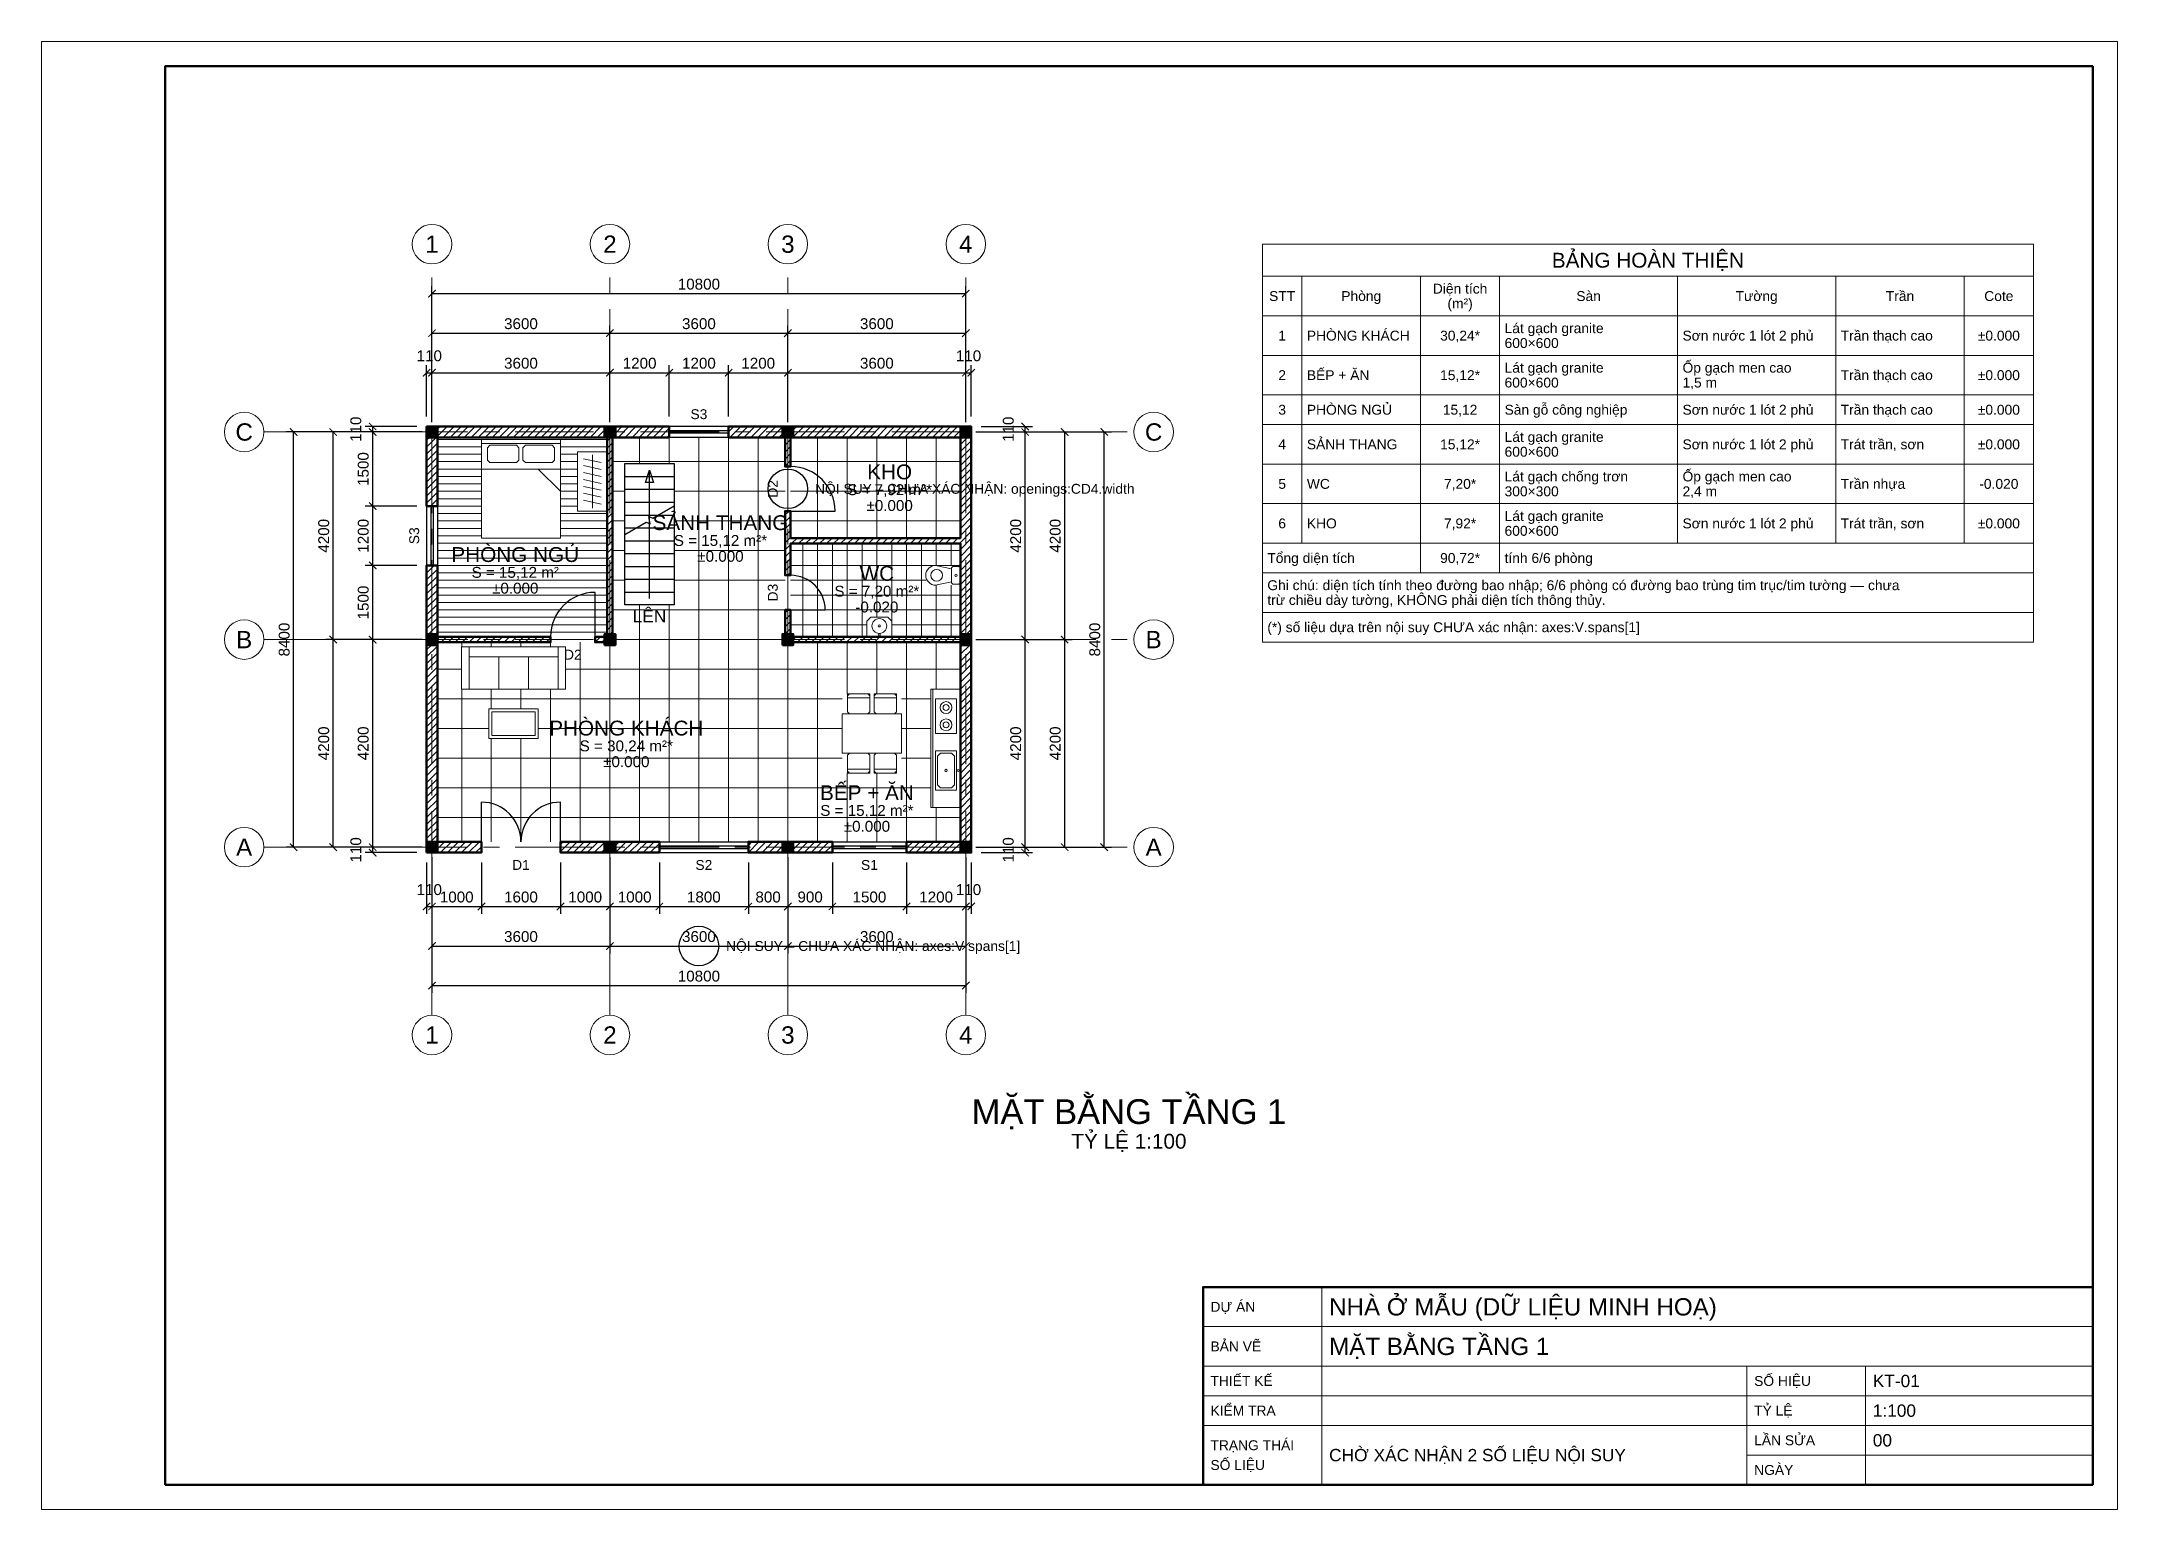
# Model space of a CAD drawing. Header units: millimetres. Extents: x -7900 to 34100, y -13400 to 16300.
import ezdxf
from ezdxf.enums import TextEntityAlignment as Align

# ---------------------------------------------------------------- set-up
doc = ezdxf.new("R2010")
doc.units = ezdxf.units.MM
doc.header["$LTSCALE"] = 50
doc.linetypes.add('CENTER', pattern=[50.8, 31.75, -6.35, 6.35, -6.35])
for name, color, linetype, lineweight in [('KC-COT', 7, 'Continuous', 50), ('KT-CUA', 3, 'Continuous', 25), ('KT-CUA-KH', 3, 'Continuous', 18), ('KT-DIM', 3, 'Continuous', 18), ('KT-HATCH', 8, 'Continuous', 9), ('KT-HOAN-THIEN', 2, 'Continuous', 18), ('KT-KHUNG-TEN', 7, 'Continuous', 35), ('KT-NOI-THAT', 8, 'Continuous', 13), ('KT-THANG', 6, 'Continuous', 25), ('KT-TRUC', 1, 'CENTER', 18), ('KT-TRUC-KH', 1, 'Continuous', 18), ('KT-TUONG', 7, 'Continuous', 50)]:
    doc.layers.add(name, color=color, linetype=linetype, lineweight=lineweight)
doc.layers.add('KT-KIEM-TRA', color=1, linetype='Continuous', lineweight=25, plot=False)
doc.styles.add('VN_ARIAL', font='arial.ttf')
doc.dimstyles.new('TCVN_KT_100', dxfattribs={"dimscale": 100, "dimtxt": 2.2, "dimasz": 1.5, "dimexe": 1.5, "dimexo": 2, "dimgap": 0.8, "dimtad": 1, "dimdec": 0, "dimtxsty": 'VN_ARIAL', "dimblk": 'ARCHTICK', "dimcen": 2.5, "dimclrd": 3, "dimclre": 3, "dimclrt": 7, "dimazin": 3, "dimtfac": 1, "dimtmove": 0, "dimatfit": 3})

# ---------------------------------------------------------------- blocks, each defined once
blk = doc.blocks.new('GIUONG_DOI')
for p, q in [((0, 1920), (1600, 1920)), ((0, 1400), (1600, 1400)), ((1150, 1400), (1600, 950))]:
    blk.add_line(p, q)
for points in [[(0, 0), (1600, 0), (1600, 2000), (0, 2000)], [(170, 1530), (710, 1530), (760, 1580), (760, 1830), (710, 1880), (170, 1880), (120, 1830), (120, 1580)], [(890, 1530), (1430, 1530), (1480, 1580), (1480, 1830), (1430, 1880), (890, 1880), (840, 1830), (840, 1580)]]:
    blk.add_lwpolyline(points, close=True)
blk = doc.blocks.new('TU_AO')
for p, q in [((140, 120), (220, 480)), ((280, 120), (360, 480)), ((420, 120), (500, 480)), ((560, 120), (640, 480)), ((700, 120), (780, 480)), ((840, 120), (920, 480)), ((980, 120), (1060, 480)), ((60, 300), (1140, 300))]:
    blk.add_line(p, q)
blk.add_lwpolyline([(0, 0), (1200, 0), (1200, 600), (0, 600)], close=True)
blk = doc.blocks.new('SOFA_3')
for p, q in [((150, 0), (150, 850)), ((1950, 0), (1950, 850)), ((150, 650), (1950, 650)), ((750, 0), (750, 650)), ((1350, 0), (1350, 650))]:
    blk.add_line(p, q)
blk.add_lwpolyline([(0, 0), (2100, 0), (2100, 850), (0, 850)], close=True)
blk = doc.blocks.new('BAN_TRA')
for points in [[(0, 0), (1000, 0), (1000, 600), (0, 600)], [(60, 60), (940, 60), (940, 540), (60, 540)]]:
    blk.add_lwpolyline(points, close=True)
blk = doc.blocks.new('BAN_AN_4')
for points in [[(145, 1200), (515, 1200), (555, 1240), (555, 1560), (515, 1600), (145, 1600), (105, 1560), (105, 1240)], [(105, 1520), (555, 1520), (555, 1600), (105, 1600)], [(685, 1200), (1055, 1200), (1095, 1240), (1095, 1560), (1055, 1600), (685, 1600), (645, 1560), (645, 1240)], [(645, 1520), (1095, 1520), (1095, 1600), (645, 1600)], [(0, 400), (1200, 400), (1200, 1200), (0, 1200)], [(145, 0), (515, 0), (555, 40), (555, 360), (515, 400), (145, 400), (105, 360), (105, 40)], [(105, 0), (555, 0), (555, 80), (105, 80)], [(685, 0), (1055, 0), (1095, 40), (1095, 360), (1055, 400), (685, 400), (645, 360), (645, 40)], [(645, 0), (1095, 0), (1095, 80), (645, 80)]]:
    blk.add_lwpolyline(points, close=True)
blk = doc.blocks.new('TU_BEP')
blk.add_line((0, 560), (2400, 560))
for points in [[(0, 0), (2400, 0), (2400, 600), (0, 600)], [(350, 80), (1150, 80), (1150, 500), (350, 500)], [(460, 120), (1040, 120), (1100, 180), (1100, 400), (1040, 460), (460, 460), (400, 400), (400, 180)], [(1500, 80), (2200, 80), (2200, 500), (1500, 500)]]:
    blk.add_lwpolyline(points, close=True)
for centre, radius in [((750, 290), 25), ((750, 45), 20), ((1675, 290), 120), ((1675, 290), 60), ((2025, 290), 120), ((2025, 290), 60)]:
    blk.add_circle(centre, radius)
blk = doc.blocks.new('BON_CAU')
for p, q in [((70, 180), (0, 500)), ((330, 180), (400, 500))]:
    blk.add_line(p, q)
blk.add_lwpolyline([(50, 0), (350, 0), (380, 30), (380, 150), (350, 180), (50, 180), (20, 150), (20, 30)], close=True)
for centre, radius in [((200, 480), 120), ((200, 90), 25)]:
    blk.add_circle(centre, radius)
blk.add_arc((200, 500), 200, 0, 180)
blk = doc.blocks.new('LAVABO')
blk.add_lwpolyline([(0, 0), (500, 0), (500, 320), (420, 400), (80, 400), (0, 320)], close=True)
for centre, radius in [((250, 220), 150), ((250, 220), 20), ((250, 40), 20)]:
    blk.add_circle(centre, radius)
blk = doc.blocks.new('_ARCHTICK')
at = {"color": 0, "linetype": 'BYBLOCK', "const_width": 0.15}
blk.add_lwpolyline([(-0.5, -0.5), (0.5, 0.5)], dxfattribs=at)

msp = doc.modelspace()

# ---------------------------------------------------------------- hatches: boundary and pattern name
at = {"layer": 'KT-HATCH'}
for points in [[(-110, 8290), (110, 8290), (110, 8510), (-110, 8510)], [(3490, 8290), (3710, 8290), (3710, 8510), (3490, 8510)], [(7090, 8290), (7310, 8290), (7310, 8510), (7090, 8510)], [(10690, 8290), (10910, 8290), (10910, 8510), (10690, 8510)], [(-110, 4090), (110, 4090), (110, 4310), (-110, 4310)], [(3490, 4090), (3710, 4090), (3710, 4310), (3490, 4310)], [(7090, 4090), (7310, 4090), (7310, 4310), (7090, 4310)], [(10690, 4090), (10910, 4090), (10910, 4310), (10690, 4310)], [(-110, -110), (110, -110), (110, 110), (-110, 110)], [(3490, -110), (3710, -110), (3710, 110), (3490, 110)], [(7090, -110), (7310, -110), (7310, 110), (7090, 110)], [(10690, -110), (10910, -110), (10910, 110), (10690, 110)]]:
    msp.add_hatch(color=256, dxfattribs=at).paths.add_polyline_path(points, flags=17)
h = msp.add_hatch(dxfattribs=at)
h.set_pattern_fill('ANSI31', color=256, scale=31.496, style=0)
h.paths.add_polyline_path([(110, 8290), (3490, 8290), (3490, 8510), (110, 8510)], flags=17)
h = msp.add_hatch(dxfattribs=at)
h.set_pattern_fill('ANSI31', color=256, scale=31.496, style=0)
h.paths.add_polyline_path([(4800, 8510), (3710, 8510), (3710, 8290), (4800, 8290)], flags=17)
h = msp.add_hatch(dxfattribs=at)
h.set_pattern_fill('ANSI31', color=256, scale=31.496, style=0)
h.paths.add_polyline_path([(6000, 8290), (7090, 8290), (7090, 8510), (6000, 8510)], flags=17)
h = msp.add_hatch(dxfattribs=at)
h.set_pattern_fill('ANSI31', color=256, scale=31.496, style=0)
h.paths.add_polyline_path([(7310, 8290), (10690, 8290), (10690, 8510), (7310, 8510)], flags=17)
h = msp.add_hatch(dxfattribs=at)
h.set_pattern_fill('ANSI31', color=256, scale=31.496, style=0)
h.paths.add_polyline_path([(110, 6900), (110, 8290), (-110, 8290), (-110, 6900)], flags=17)
h = msp.add_hatch(dxfattribs=at)
h.set_pattern_fill('LINE', color=256, scale=47.244, style=0)
h.paths.add_polyline_path([(110, 4310), (110, 4255), (3490, 4255), (3490, 4310), (3545, 4310), (3545, 6800), (2945, 6800), (2945, 8000), (3545, 8000), (3545, 8290), (3490, 8290), (110, 8290)], flags=17)
h.paths.add_polyline_path([(2600, 6250), (1000, 6250), (1000, 8250), (2600, 8250)], flags=0)
h = msp.add_hatch(dxfattribs=at)
h.set_pattern_fill('ANSI31', color=256, scale=31.496, style=0)
h.paths.add_polyline_path([(3545, 8290), (3545, 4310), (3655, 4310), (3655, 8290)], flags=17)
h = msp.add_hatch(dxfattribs=at)
h.set_pattern_fill('NET', color=256, scale=188.98, style=0)
h.paths.add_polyline_path([(3710, 4200), (7090, 4200), (7090, 4310), (7145, 4310), (7145, 6145), (7145, 6255), (7145, 8290), (7090, 8290), (3710, 8290), (3655, 8290), (3655, 4310), (3710, 4310)], flags=17)
h.paths.add_polyline_path([(3900, 4900), (3900, 7760), (4900, 7760), (4900, 4900)], flags=0)
h = msp.add_hatch(dxfattribs=at)
h.set_pattern_fill('ANSI31', color=256, scale=31.496, style=0)
h.paths.add_polyline_path([(10690, 6145), (10690, 4310), (10910, 4310), (10910, 6145), (10910, 6255), (10910, 8290), (10690, 8290), (10690, 6255), (7255, 6255), (7255, 6800), (7145, 6800), (7145, 6255), (7145, 6145), (7145, 5500), (7255, 5500), (7255, 6145)], flags=17)
h = msp.add_hatch(dxfattribs=at)
h.set_pattern_fill('ANSI31', color=256, scale=31.496, style=0)
h.paths.add_polyline_path([(7255, 7700), (7255, 8290), (7145, 8290), (7145, 7700)], flags=17)
h = msp.add_hatch(dxfattribs=at)
h.set_pattern_fill('NET', color=256, scale=188.98, style=0)
h.paths.add_polyline_path([(10690, 8290), (7310, 8290), (7255, 8290), (7255, 6255), (10690, 6255)], flags=17)
h = msp.add_hatch(dxfattribs=at)
h.set_pattern_fill('NET', color=256, scale=94.49, style=0)
h.paths.add_polyline_path([(8800, 4255), (8800, 4655), (9300, 4655), (9300, 4255), (10690, 4255), (10690, 4310), (10690, 5300), (9990, 5300), (9990, 5700), (10690, 5700), (10690, 6145), (7255, 6145), (7255, 4310), (7310, 4310), (7310, 4255)], flags=17)
h = msp.add_hatch(dxfattribs=at)
h.set_pattern_fill('ANSI31', color=256, scale=31.496, style=0)
h.paths.add_polyline_path([(-110, 5700), (-110, 4310), (110, 4310), (110, 5700)], flags=17)
h = msp.add_hatch(dxfattribs=at)
h.set_pattern_fill('ANSI31', color=256, scale=31.496, style=0)
h.paths.add_polyline_path([(7145, 4800), (7145, 4310), (7255, 4310), (7255, 4800)], flags=17)
h = msp.add_hatch(dxfattribs=at)
h.set_pattern_fill('ANSI31', color=256, scale=31.496, style=0)
h.paths.add_polyline_path([(2400, 4255), (110, 4255), (110, 4145), (2400, 4145)], flags=17)
h = msp.add_hatch(dxfattribs=at)
h.set_pattern_fill('NET', color=256, scale=188.98, style=0)
h.paths.add_polyline_path([(7200, 110), (7200, 4090), (7090, 4090), (7090, 4200), (3710, 4200), (3710, 4090), (3490, 4090), (3490, 4145), (110, 4145), (110, 4090), (110, 110), (3490, 110), (3710, 110), (7090, 110)], flags=17)
h.paths.add_polyline_path([(2150, 2800), (2150, 2200), (1150, 2200), (1150, 2800)], flags=0)
h.paths.add_polyline_path([(2700, 3200), (600, 3200), (600, 4050), (2700, 4050)], flags=0)
h = msp.add_hatch(dxfattribs=at)
h.set_pattern_fill('ANSI31', color=256, scale=31.496, style=0)
h.paths.add_polyline_path([(3300, 4145), (3490, 4145), (3490, 4255), (3300, 4255)], flags=17)
h = msp.add_hatch(dxfattribs=at)
h.set_pattern_fill('ANSI31', color=256, scale=31.496, style=0)
h.paths.add_polyline_path([(10690, 4255), (7310, 4255), (7310, 4145), (10690, 4145)], flags=17)
h = msp.add_hatch(dxfattribs=at)
h.set_pattern_fill('ANSI31', color=256, scale=31.496, style=0)
h.paths.add_polyline_path([(-110, 4090), (-110, 110), (110, 110), (110, 4090)], flags=17)
h = msp.add_hatch(dxfattribs=at)
h.set_pattern_fill('NET', color=256, scale=188.98, style=0)
h.paths.add_polyline_path([(7200, 4090), (7200, 110), (7310, 110), (10690, 110), (10690, 800), (10090, 800), (10090, 3200), (10690, 3200), (10690, 4090), (10690, 4145), (7310, 4145), (7310, 4090)], flags=17)
h.paths.add_polyline_path([(9500, 1500), (8300, 1500), (8300, 3100), (9500, 3100)], flags=0)
h = msp.add_hatch(dxfattribs=at)
h.set_pattern_fill('ANSI31', color=256, scale=31.496, style=0)
h.paths.add_polyline_path([(10910, 110), (10910, 4090), (10690, 4090), (10690, 110)], flags=17)
h = msp.add_hatch(dxfattribs=at)
h.set_pattern_fill('ANSI31', color=256, scale=31.496, style=0)
h.paths.add_polyline_path([(1000, 110), (110, 110), (110, -110), (1000, -110)], flags=17)
h = msp.add_hatch(dxfattribs=at)
h.set_pattern_fill('ANSI31', color=256, scale=31.496, style=0)
h.paths.add_polyline_path([(2600, -110), (3490, -110), (3490, 110), (2600, 110)], flags=17)
h = msp.add_hatch(dxfattribs=at)
h.set_pattern_fill('ANSI31', color=256, scale=31.496, style=0)
h.paths.add_polyline_path([(4600, -110), (4600, 110), (3710, 110), (3710, -110)], flags=17)
h = msp.add_hatch(dxfattribs=at)
h.set_pattern_fill('ANSI31', color=256, scale=31.496, style=0)
h.paths.add_polyline_path([(6400, -110), (7090, -110), (7090, 110), (6400, 110)], flags=17)
h = msp.add_hatch(dxfattribs=at)
h.set_pattern_fill('ANSI31', color=256, scale=31.496, style=0)
h.paths.add_polyline_path([(8100, -110), (8100, 110), (7310, 110), (7310, -110)], flags=17)
h = msp.add_hatch(dxfattribs=at)
h.set_pattern_fill('ANSI31', color=256, scale=31.496, style=0)
h.paths.add_polyline_path([(9600, -110), (10690, -110), (10690, 110), (9600, 110)], flags=17)

# ---------------------------------------------------------------- linework, layer by layer
at = {"layer": 'KC-COT'}
for points in [[(-110, 8290), (110, 8290), (110, 8510), (-110, 8510)], [(3490, 8290), (3710, 8290), (3710, 8510), (3490, 8510)], [(7090, 8290), (7310, 8290), (7310, 8510), (7090, 8510)], [(10690, 8290), (10910, 8290), (10910, 8510), (10690, 8510)], [(-110, 4090), (110, 4090), (110, 4310), (-110, 4310)], [(3490, 4090), (3710, 4090), (3710, 4310), (3490, 4310)], [(7090, 4090), (7310, 4090), (7310, 4310), (7090, 4310)], [(10690, 4090), (10910, 4090), (10910, 4310), (10690, 4310)], [(-110, -110), (110, -110), (110, 110), (-110, 110)], [(3490, -110), (3710, -110), (3710, 110), (3490, 110)], [(7090, -110), (7310, -110), (7310, 110), (7090, 110)], [(10690, -110), (10910, -110), (10910, 110), (10690, 110)]]:
    msp.add_lwpolyline(points, close=True, dxfattribs=at)
at = {"layer": 'KT-CUA'}
for p, q in [((6000, 8510), (4800, 8510)), ((4800, 8510), (4800, 8290)), ((6000, 8425), (4800, 8425)), ((6000, 8510), (6000, 8290)), ((6000, 8375), (4800, 8375)), ((6000, 8290), (4800, 8290)), ((-110, 6900), (-110, 5700)), ((-110, 6900), (110, 6900)), ((-25, 6900), (-25, 5700)), ((25, 6900), (25, 5700)), ((110, 6900), (110, 5700)), ((7255, 6800), (8155, 6800)), ((-110, 5700), (110, 5700)), ((3300, 4255), (3300, 5155)), ((7255, 4800), (7955, 4800)), ((1000, 110), (1000, 910)), ((2600, 110), (2600, 910)), ((4600, 110), (6400, 110)), ((4600, -110), (4600, 110)), ((4600, 25), (6400, 25)), ((6400, -110), (6400, 110)), ((8100, 110), (9600, 110)), ((8100, -110), (8100, 110)), ((8100, 25), (9600, 25)), ((9600, -110), (9600, 110)), ((4600, -25), (6400, -25)), ((4600, -110), (6400, -110)), ((8100, -25), (9600, -25)), ((8100, -110), (9600, -110))]:
    msp.add_line(p, q, dxfattribs=at)
for centre, radius, start, end in [((7255, 6800), 900, 0, 90), ((7255, 4800), 700, 0, 90), ((3300, 4255), 900, 90, 180), ((1000, 110), 800, 0, 90), ((2600, 110), 800, 90, 180)]:
    msp.add_arc(centre, radius, start, end, dxfattribs=at)
at = {"layer": 'KT-HOAN-THIEN'}
for p, q in [((16800, 11550), (32400, 11550)), ((17600, 11550), (17600, 6150)), ((20000, 11550), (20000, 5550)), ((21600, 11550), (21600, 5550)), ((25200, 11550), (25200, 6150)), ((28400, 11550), (28400, 6150)), ((31000, 11550), (31000, 6150)), ((16800, 10750), (32400, 10750)), ((16800, 9950), (32400, 9950)), ((16800, 9150), (32400, 9150)), ((16800, 8550), (32400, 8550)), ((16800, 7750), (32400, 7750)), ((16800, 6950), (32400, 6950)), ((16800, 6150), (32400, 6150)), ((16800, 5550), (32400, 5550)), ((16800, 4750), (32400, 4750))]:
    msp.add_line(p, q, dxfattribs=at)
msp.add_lwpolyline([(16800, 4150), (32400, 4150), (32400, 12200), (16800, 12200)], close=True, dxfattribs=at)
at = {"layer": 'KT-KHUNG-TEN', "lineweight": 18}
for p, q in [((18000, -12900), (18000, -8900)), ((15600, -9700), (33600, -9700)), ((15600, -10500), (33600, -10500)), ((26600, -12900), (26600, -10500)), ((29000, -12900), (29000, -10500)), ((15600, -11100), (33600, -11100)), ((15600, -11700), (33600, -11700)), ((26600, -12300), (33600, -12300))]:
    msp.add_line(p, q, dxfattribs=at)
at = {"layer": 'KT-KHUNG-TEN', "lineweight": 13}
msp.add_lwpolyline([(-7900, -13400), (34100, -13400), (34100, 16300), (-7900, 16300)], close=True, dxfattribs=at)
at = {"layer": 'KT-KHUNG-TEN', "lineweight": 50}
msp.add_lwpolyline([(-5400, -12900), (33600, -12900), (33600, 15800), (-5400, 15800)], close=True, dxfattribs=at)
msp.add_lwpolyline([(15600, -12900), (15600, -8900), (33600, -8900)], dxfattribs=at)
at = {"layer": 'KT-KIEM-TRA'}
for centre in [(7200, 7250), (5400, -2000)]:
    msp.add_circle(centre, 400, dxfattribs=at)
at = {"layer": 'KT-THANG'}
for p, q in [((3900, 7500), (4900, 7500)), ((3900, 7240), (4900, 7240)), ((3900, 6980), (4900, 6980)), ((3900, 6720), (4900, 6720)), ((3900, 6460), (4900, 6460)), ((3900, 6200), (4900, 6200)), ((3900, 5940), (4900, 5940)), ((3900, 5680), (4900, 5680)), ((3900, 5420), (4900, 5420)), ((3900, 5160), (4900, 5160))]:
    msp.add_line(p, q, dxfattribs=at)
for points in [[(3900, 4900), (3900, 7760), (4900, 7760), (4900, 4900)], [(4400, 7630), (4483.33, 7380), (4316.67, 7380)]]:
    msp.add_lwpolyline(points, close=True, dxfattribs=at)
for points in [[(4400, 5030), (4400, 7630)], [(3900, 6327.32), (4335.05, 6578.5), (4415.85, 6538.55), (4384.15, 6693.45), (4464.95, 6653.5), (4900, 6904.68)]]:
    msp.add_lwpolyline(points, dxfattribs=at)
at = {"layer": 'KT-TRUC'}
for p, q in [((0, -3400), (0, 11800)), ((3600, -3400), (3600, 11800)), ((7200, -3400), (7200, 11800)), ((10800, -3400), (10800, 11800)), ((-3400, 8400), (14200, 8400)), ((-3400, 4200), (14200, 4200)), ((-3400, 0), (14200, 0))]:
    msp.add_line(p, q, dxfattribs=at)
at = {"layer": 'KT-TRUC-KH'}
for centre in [(0, 12200), (3600, 12200), (7200, 12200), (10800, 12200), (-3800, 8400), (14600, 8400), (-3800, 4200), (14600, 4200), (-3800, 0), (14600, 0), (0, -3800), (3600, -3800), (7200, -3800), (10800, -3800)]:
    msp.add_circle(centre, 400, dxfattribs=at)
at = {"layer": 'KT-TUONG'}
for points in [[(110, 8510), (3490, 8510)], [(3710, 8510), (4800, 8510), (4800, 8290), (3710, 8290)], [(7090, 8290), (6000, 8290), (6000, 8510), (7090, 8510)], [(7310, 8510), (10690, 8510)], [(3490, 8290), (110, 8290), (110, 6900), (-110, 6900), (-110, 8290)], [(3545, 4310), (3545, 8290)], [(3655, 8290), (3655, 4310)], [(10690, 4310), (10690, 6145), (7255, 6145), (7255, 5500), (7145, 5500), (7145, 6145), (7145, 6255), (7145, 6800), (7255, 6800), (7255, 6255), (10690, 6255), (10690, 8290), (7310, 8290)], [(7255, 8290), (7255, 7700), (7145, 7700), (7145, 8290)], [(10910, 8290), (10910, 6255), (10910, 6145), (10910, 4310)], [(-110, 4310), (-110, 5700), (110, 5700), (110, 4310)], [(7145, 4310), (7145, 4800), (7255, 4800), (7255, 4310)], [(110, 4255), (2400, 4255), (2400, 4145), (110, 4145)], [(3490, 4145), (3300, 4145), (3300, 4255), (3490, 4255)], [(7310, 4255), (10690, 4255)], [(-110, 110), (-110, 4090)], [(110, 4090), (110, 110), (1000, 110), (1000, -110), (110, -110)], [(10690, 4145), (7310, 4145)], [(10690, -110), (9600, -110), (9600, 110), (10690, 110), (10690, 4090)], [(10910, 4090), (10910, 110)], [(3490, -110), (2600, -110), (2600, 110), (3490, 110)], [(3710, 110), (4600, 110), (4600, -110), (3710, -110)], [(7090, -110), (6400, -110), (6400, 110), (7090, 110)], [(7310, 110), (8100, 110), (8100, -110), (7310, -110)]]:
    msp.add_lwpolyline(points, dxfattribs=at)

# ---------------------------------------------------------------- block references
at = {"layer": 'KT-NOI-THAT'}
for name, p in [('GIUONG_DOI', (1000, 6250)), ('LAVABO', (8800, 4255)), ('SOFA_3', (600, 3200)), ('BAN_AN_4', (8300, 1500)), ('BAN_TRA', (1150, 2200))]:
    msp.add_blockref(name, p, dxfattribs=at)
at = {"layer": 'KT-NOI-THAT', "rotation": 90}
for name, p in [('TU_AO', (3545, 6800)), ('BON_CAU', (10690, 5300)), ('TU_BEP', (10690, 800))]:
    msp.add_blockref(name, p, dxfattribs=at)

# ---------------------------------------------------------------- texts
at = {"layer": 'KT-CUA-KH', "style": 'VN_ARIAL'}
for s, p in [('S3', (5400, 8760)), ('D2', (2850, 3895)), ('D1', (1800, -360)), ('S2', (5500, -360)), ('S1', (8850, -360))]:
    msp.add_text(s, height=200, dxfattribs=at).set_placement(p, align=Align.MIDDLE_CENTER)
for s, p in [('D2', (6895, 7250)), ('S3', (-360, 6300)), ('D3', (6895, 5150))]:
    msp.add_text(s, height=200, rotation=90, dxfattribs=at).set_placement(p, align=Align.MIDDLE_CENTER)
at = {"layer": 'KT-HOAN-THIEN', "style": 'VN_ARIAL'}
for s, height, p in [('BẢNG HOÀN THIỆN', 300, (24600, 11875)), ('Diện tích', 200, (20800, 11300)), ('STT', 200, (17200, 11150)), ('Phòng', 200, (18800, 11150)), ('(m²)', 200, (20800, 11000)), ('Sàn', 200, (23400, 11150)), ('Tường', 200, (26800, 11150)), ('Trần', 200, (29700, 11150)), ('Cote', 200, (31700, 11150)), ('1', 200, (17200, 10350)), ('30,24*', 200, (20800, 10350)), ('±0.000', 200, (31700, 10350)), ('2', 200, (17200, 9550)), ('15,12*', 200, (20800, 9550)), ('±0.000', 200, (31700, 9550)), ('3', 200, (17200, 8850)), ('15,12', 200, (20800, 8850)), ('±0.000', 200, (31700, 8850)), ('4', 200, (17200, 8150)), ('15,12*', 200, (20800, 8150)), ('±0.000', 200, (31700, 8150)), ('KHO', 300, (9258.75, 7592.5)), ('S = 7,92 m²*', 220, (9258.75, 7232.5)), ('5', 200, (17200, 7350)), ('7,20*', 200, (20800, 7350)), ('-0.020', 200, (31700, 7350)), ('SẢNH THANG', 300, (5836.25, 6565)), ('±0.000', 220, (9258.75, 6912.5)), ('S = 15,12 m²*', 220, (5836.25, 6205)), ('6', 200, (17200, 6550)), ('7,92*', 200, (20800, 6550)), ('±0.000', 200, (31700, 6550)), ('PHÒNG NGỦ', 300, (1684.38, 5920)), ('±0.000', 220, (5836.25, 5885)), ('90,72*', 200, (20800, 5850)), ('S = 15,12 m²', 220, (1684.38, 5560)), ('WC', 300, (8999.62, 5539.1)), ('±0.000', 220, (1684.38, 5240)), ('S = 7,20 m²*', 220, (8999.62, 5179.1)), ('-0.020', 220, (8999.62, 4859.1)), ('PHÒNG KHÁCH', 300, (3931.23, 2409.04)), ('S = 30,24 m²*', 220, (3931.23, 2049.04)), ('±0.000', 220, (3931.23, 1729.04)), ('BẾP + ĂN', 300, (8799.58, 1102.5)), ('S = 15,12 m²*', 220, (8799.58, 742.5)), ('±0.000', 220, (8799.58, 422.5))]:
    msp.add_text(s, height=height, dxfattribs=at).set_placement(p, align=Align.MIDDLE_CENTER)
for s, p in [('PHÒNG KHÁCH', (17700, 10350)), ('Lát gạch granite', (21700, 10500)), ('600×600', (21700, 10200)), ('Sơn nước 1 lót 2 phủ', (25300, 10350)), ('Trần thạch cao', (28500, 10350)), ('BẾP + ĂN', (17700, 9550)), ('Lát gạch granite', (21700, 9700)), ('Ốp gạch men cao', (25300, 9700)), ('Trần thạch cao', (28500, 9550)), ('600×600', (21700, 9400)), ('1,5 m', (25300, 9400)), ('PHÒNG NGỦ', (17700, 8850)), ('Sàn gỗ công nghiệp', (21700, 8850)), ('Sơn nước 1 lót 2 phủ', (25300, 8850)), ('Trần thạch cao', (28500, 8850)), ('Lát gạch granite', (21700, 8300)), ('SẢNH THANG', (17700, 8150)), ('600×600', (21700, 8000)), ('Sơn nước 1 lót 2 phủ', (25300, 8150)), ('Trát trần, sơn', (28500, 8150)), ('Lát gạch chống trơn', (21700, 7500)), ('Ốp gạch men cao', (25300, 7500)), ('WC', (17700, 7350)), ('300×300', (21700, 7200)), ('2,4 m', (25300, 7200)), ('Trần nhựa', (28500, 7350)), ('Lát gạch granite', (21700, 6700)), ('KHO', (17700, 6550)), ('600×600', (21700, 6400)), ('Sơn nước 1 lót 2 phủ', (25300, 6550)), ('Trát trần, sơn', (28500, 6550)), ('Tổng diện tích', (16900, 5850)), ('tính 6/6 phòng', (21700, 5850)), ('trừ chiều dày tường, KHÔNG phải diện tích thông thủy.', (16900, 5000)), ('Ghi chú: diện tích tính theo đường bao nhập; 6/6 phòng có đường bao trùng tim trục/tim tường — chưa', (16900, 5300)), ('(*) số liệu dựa trên nội suy CHƯA xác nhận: axes:V.spans[1]', (16900, 4450))]:
    msp.add_text(s, height=200, dxfattribs=at).set_placement(p, align=Align.MIDDLE_LEFT)
at = {"layer": 'KT-KHUNG-TEN', "style": 'VN_ARIAL'}
for s, height, p in [('MẶT BẰNG TẦNG 1', 500, (14100, -5350)), ('TỶ LỆ 1:100', 300, (14100, -5950))]:
    msp.add_text(s, height=height, dxfattribs=at).set_placement(p, align=Align.MIDDLE_CENTER)
for s, height, p in [('DỰ ÁN', 200, (15750, -9300)), ('NHÀ Ở MẪU (DỮ LIỆU MINH HOẠ)', 350, (18150, -9300)), ('BẢN VẼ', 200, (15750, -10100)), ('MẶT BẰNG TẦNG 1', 350, (18150, -10100)), ('THIẾT KẾ', 200, (15750, -10800)), ('SỐ HIỆU', 200, (26750, -10800)), ('KT-01', 250, (29150, -10800)), ('KIỂM TRA', 200, (15750, -11400)), ('TỶ LỆ', 200, (26750, -11400)), ('1:100', 250, (29150, -11400)), ('TRẠNG THÁI', 200, (15750, -12100)), ('CHỜ XÁC NHẬN 2 SỐ LIỆU NỘI SUY', 250, (18150, -12300)), ('LẦN SỬA', 200, (26750, -12000)), ('00', 250, (29150, -12000)), ('SỐ LIỆU', 200, (15750, -12500)), ('NGÀY', 200, (26750, -12600))]:
    msp.add_text(s, height=height, dxfattribs=at).set_placement(p, align=Align.MIDDLE_LEFT)
at = {"layer": 'KT-KIEM-TRA', "style": 'VN_ARIAL'}
for s, p in [('NỘI SUY – CHƯA XÁC NHẬN: openings:CD4.width', (7750, 7250)), ('NỘI SUY – CHƯA XÁC NHẬN: axes:V.spans[1]', (5950, -2000))]:
    msp.add_text(s, height=200, dxfattribs=at).set_placement(p, align=Align.MIDDLE_LEFT)
at = {"layer": 'KT-THANG', "style": 'VN_ARIAL'}
msp.add_text('LÊN', height=250, dxfattribs=at).set_placement((4400, 4675), align=Align.MIDDLE_CENTER)
at = {"layer": 'KT-TRUC-KH', "style": 'VN_ARIAL'}
for s, p in [('1', (0, 12200)), ('2', (3600, 12200)), ('3', (7200, 12200)), ('4', (10800, 12200)), ('C', (-3800, 8400)), ('C', (14600, 8400)), ('B', (-3800, 4200)), ('B', (14600, 4200)), ('A', (-3800, 0)), ('A', (14600, 0)), ('1', (0, -3800)), ('2', (3600, -3800)), ('3', (7200, -3800)), ('4', (10800, -3800))]:
    msp.add_text(s, height=350, dxfattribs=at).set_placement(p, align=Align.MIDDLE_CENTER)

# ---------------------------------------------------------------- dimensions: what is measured, and where the dimension line sits
at = {"layer": 'KT-DIM'}
for base, p1, p2 in [((0, 11200), (0, 8400), (10800, 8400)), ((0, 10400), (0, 8400), (3600, 8400)), ((3600, 10400), (3600, 8400), (7200, 8400)), ((7200, 10400), (7200, 8400), (10800, 8400)), ((-110, 9600), (-110, 8510), (0, 8510)), ((10800, 9600), (10800, 8510), (10910, 8510)), ((0, 9600), (0, 8510), (3600, 8510)), ((3600, 9600), (3600, 8510), (4800, 8510)), ((4800, 9600), (4800, 8510), (6000, 8510)), ((6000, 9600), (6000, 8510), (7200, 8510)), ((7200, 9600), (7200, 8510), (10800, 8510)), ((0, -2000), (0, 0), (3600, 0)), ((0, -2800), (0, 0), (10800, 0)), ((3600, -2000), (3600, 0), (7200, 0)), ((7200, -2000), (7200, 0), (10800, 0)), ((-110, -1200), (-110, -110), (0, -110)), ((0, -1200), (0, -110), (1000, -110)), ((1000, -1200), (1000, -110), (2600, -110)), ((2600, -1200), (2600, -110), (3600, -110)), ((3600, -1200), (3600, -110), (4600, -110)), ((4600, -1200), (4600, -110), (6400, -110)), ((6400, -1200), (6400, -110), (7200, -110)), ((7200, -1200), (7200, -110), (8100, -110)), ((8100, -1200), (8100, -110), (9600, -110)), ((9600, -1200), (9600, -110), (10800, -110)), ((10800, -1200), (10800, -110), (10910, -110))]:
    msp.add_linear_dim(base=base, p1=p1, p2=p2, dimstyle='TCVN_KT_100', dxfattribs=at).render()
for base, p1, p2 in [((-2800, 0), (0, 0), (0, 8400)), ((-2000, 4200), (0, 4200), (0, 8400)), ((-1200, 8400), (-110, 8400), (-110, 8510)), ((-1200, 6900), (-110, 6900), (-110, 8400)), ((12800, 4200), (10800, 4200), (10800, 8400)), ((13600, 0), (10800, 0), (10800, 8400)), ((12000, 8400), (10910, 8400), (10910, 8510)), ((12000, 4200), (10910, 4200), (10910, 8400)), ((-1200, 5700), (-110, 5700), (-110, 6900)), ((-1200, 4200), (-110, 4200), (-110, 5700)), ((-2000, 0), (0, 0), (0, 4200)), ((-1200, 0), (-110, 0), (-110, 4200)), ((12800, 0), (10800, 0), (10800, 4200)), ((12000, 0), (10910, 0), (10910, 4200)), ((-1200, -110), (-110, -110), (-110, 0)), ((12000, -110), (10910, -110), (10910, 0))]:
    msp.add_linear_dim(base=base, p1=p1, p2=p2, angle=90, dimstyle='TCVN_KT_100', dxfattribs=at).render()

doc.saveas('drawing.dxf')
